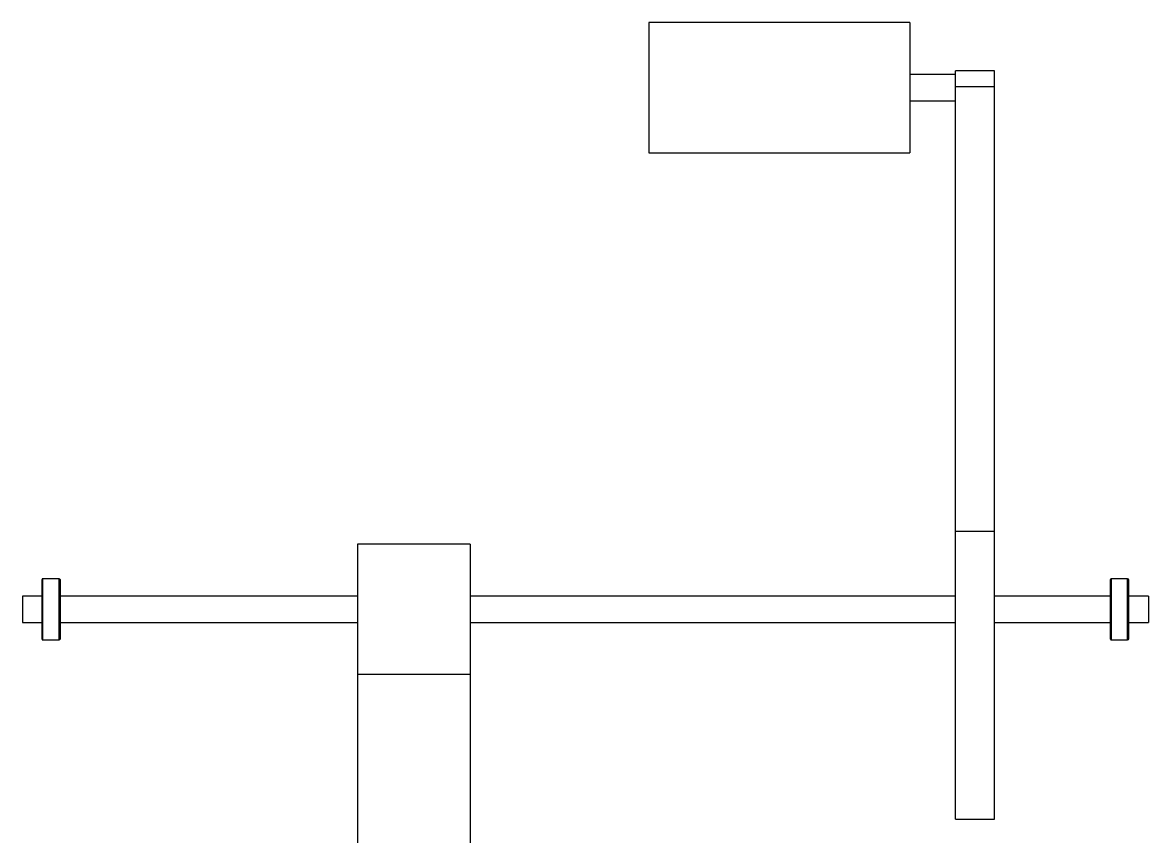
# Model space of a CAD drawing. Header units: millimetres. Extents: x -724 to 4637, y -531 to 1147.
# Drawn here: x 3774 to 4637, y 523 to 1147 of the extents above; entities that cross this region are included whole.
import ezdxf

# ---------------------------------------------------------------- set-up
doc = ezdxf.new("R2010")
doc.units = ezdxf.units.MM

msp = doc.modelspace()

# ---------------------------------------------------------------- linework, layer by layer
at = {"color": 7, "linetype": 'Continuous', "lineweight": 25}
for p, q in [((4453.79, 1146.7), (4253.79, 1146.7)), ((4253.79, 1146.7), (4253.79, 1046.7)), ((4453.79, 1146.7), (4453.79, 1046.7)), ((4488.79, 1106.7), (4453.79, 1106.7)), ((4518.79, 1109.7), (4488.79, 1109.7)), ((4488.79, 535.81), (4488.79, 1109.7)), ((4518.79, 535.81), (4518.79, 1109.7)), ((4518.79, 1097.31), (4488.79, 1097.31)), ((4453.79, 1086.7), (4488.79, 1086.7)), ((4253.79, 1046.7), (4453.79, 1046.7)), ((4518.79, 756.47), (4488.79, 756.47)), ((4116.97, 746.7), (4030.61, 746.7)), ((4030.61, 746.7), (4030.61, 246.7)), ((4116.97, 746.7), (4116.97, 246.7)), ((3788.79, 673.8), (3788.79, 719.6)), ((3801.79, 720.2), (3789.39, 720.2)), ((3789.39, 673.2), (3789.39, 720.2)), ((3801.79, 673.2), (3801.79, 720.2)), ((3802.79, 674.2), (3802.79, 719.2)), ((4607.69, 673.8), (4607.69, 719.6)), ((4620.69, 720.2), (4608.29, 720.2)), ((4608.29, 673.2), (4608.29, 720.2)), ((4620.69, 673.2), (4620.69, 720.2)), ((4621.69, 674.2), (4621.69, 719.2)), ((3788.79, 706.7), (3773.79, 706.7)), ((3773.79, 706.7), (3773.79, 686.7)), ((4030.61, 706.7), (3802.79, 706.7)), ((4488.79, 706.7), (4116.97, 706.7)), ((4607.69, 706.7), (4518.79, 706.7)), ((4636.69, 706.7), (4621.69, 706.7)), ((4636.69, 706.7), (4636.69, 686.7)), ((3773.79, 686.7), (3788.79, 686.7)), ((3802.79, 686.7), (4030.61, 686.7)), ((4116.97, 686.7), (4488.79, 686.7)), ((4518.79, 686.7), (4607.69, 686.7)), ((4621.69, 686.7), (4636.69, 686.7)), ((3789.39, 673.2), (3801.79, 673.2)), ((4608.29, 673.2), (4620.69, 673.2)), ((4116.97, 646.7), (4030.61, 646.7)), ((4488.79, 535.81), (4518.79, 535.81))]:
    msp.add_line(p, q, dxfattribs=at)
for centre, radius, start, end in [((3789.39, 719.6), 0.6, 90, 180), ((3801.79, 719.2), 1, 0, 90), ((4608.29, 719.6), 0.6, 90, 180), ((4620.69, 719.2), 1, 360, 90), ((3789.39, 673.8), 0.6, 180, 270), ((3801.79, 674.2), 1, 270, 0), ((4608.29, 673.8), 0.6, 180, 270), ((4620.69, 674.2), 1, 270, 360)]:
    msp.add_arc(centre, radius, start, end, dxfattribs=at)

doc.saveas('drawing.dxf')
